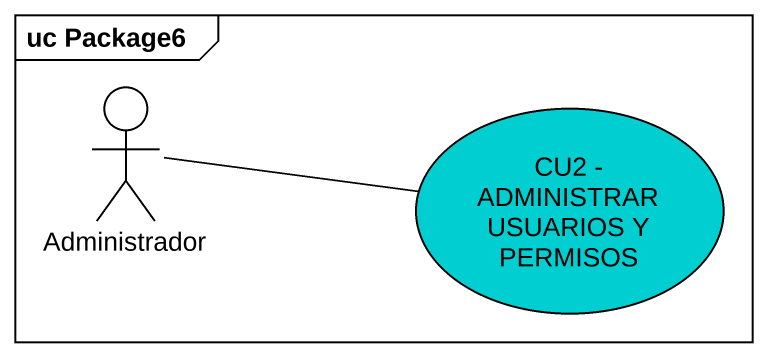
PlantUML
@startuml
mainframe uc Package6
actor Administrador
usecase "CU2 - ADMINISTRAR USUARIOS Y PERMISOS" as CU2_ADMINISTRAR_USUARIOS_Y #00CED1
Administrador -right- CU2_ADMINISTRAR_USUARIOS_Y
@enduml
